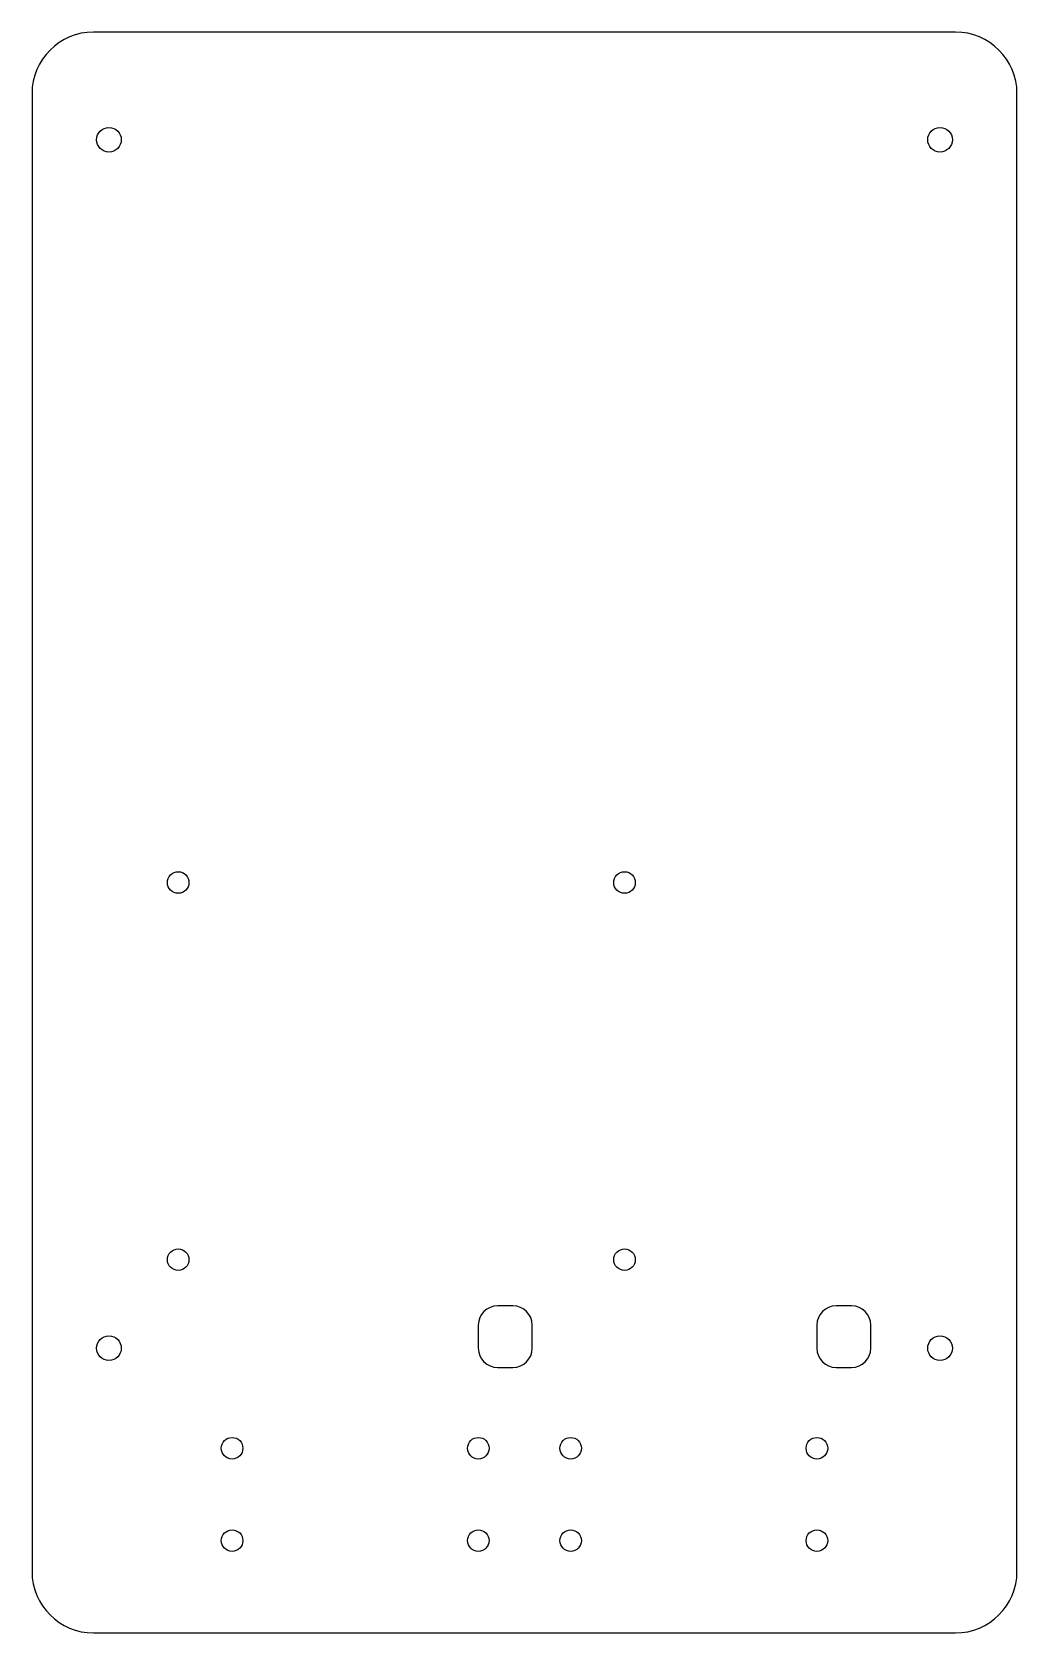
# Model space of a CAD drawing. Header units: millimetres. Extents: x 0 to 128, y 0 to 208.
import ezdxf

# ---------------------------------------------------------------- set-up
doc = ezdxf.new("R2010")
doc.units = ezdxf.units.MM
doc.layers.add('CORTE', color=1, linetype='CONTINUOUS')

msp = doc.modelspace()

# ---------------------------------------------------------------- linework, layer by layer
at = {"layer": 'CORTE'}
for p, q in [((120, 208), (8, 208)), ((0, 200), (0, 8)), ((128, 8), (128, 200)), ((62.5, 42.5), (60.5, 42.5)), ((106.5, 42.5), (104.5, 42.5)), ((58, 40), (58, 37)), ((65, 37), (65, 40)), ((102, 40), (102, 37)), ((109, 37), (109, 40)), ((60.5, 34.5), (62.5, 34.5)), ((104.5, 34.5), (106.5, 34.5)), ((8, 0), (120, 0))]:
    msp.add_line(p, q, dxfattribs=at)
for centre, radius in [((10, 194), 1.6), ((118, 194), 1.6), ((19, 97.5), 1.4), ((77, 97.5), 1.4), ((19, 48.5), 1.4), ((77, 48.5), 1.4), ((10, 37), 1.6), ((118, 37), 1.6), ((26, 24), 1.4), ((58, 24), 1.4), ((70, 24), 1.4), ((102, 24), 1.4), ((26, 12), 1.4), ((58, 12), 1.4), ((70, 12), 1.4), ((102, 12), 1.4)]:
    msp.add_circle(centre, radius, dxfattribs=at)
for centre, radius, start, end in [((8, 200), 8, 90, 180), ((120, 200), 8, 0, 90), ((60.5, 40), 2.5, 90, 180), ((62.5, 40), 2.5, 0, 90), ((104.5, 40), 2.5, 90, 180), ((106.5, 40), 2.5, 0, 90), ((60.5, 37), 2.5, 180, 270), ((62.5, 37), 2.5, 270, 360), ((104.5, 37), 2.5, 180, 270), ((106.5, 37), 2.5, 270, 360), ((8, 8), 8, 180, 270), ((120, 8), 8, 270, 360)]:
    msp.add_arc(centre, radius, start, end, dxfattribs=at)

doc.saveas('drawing.dxf')
